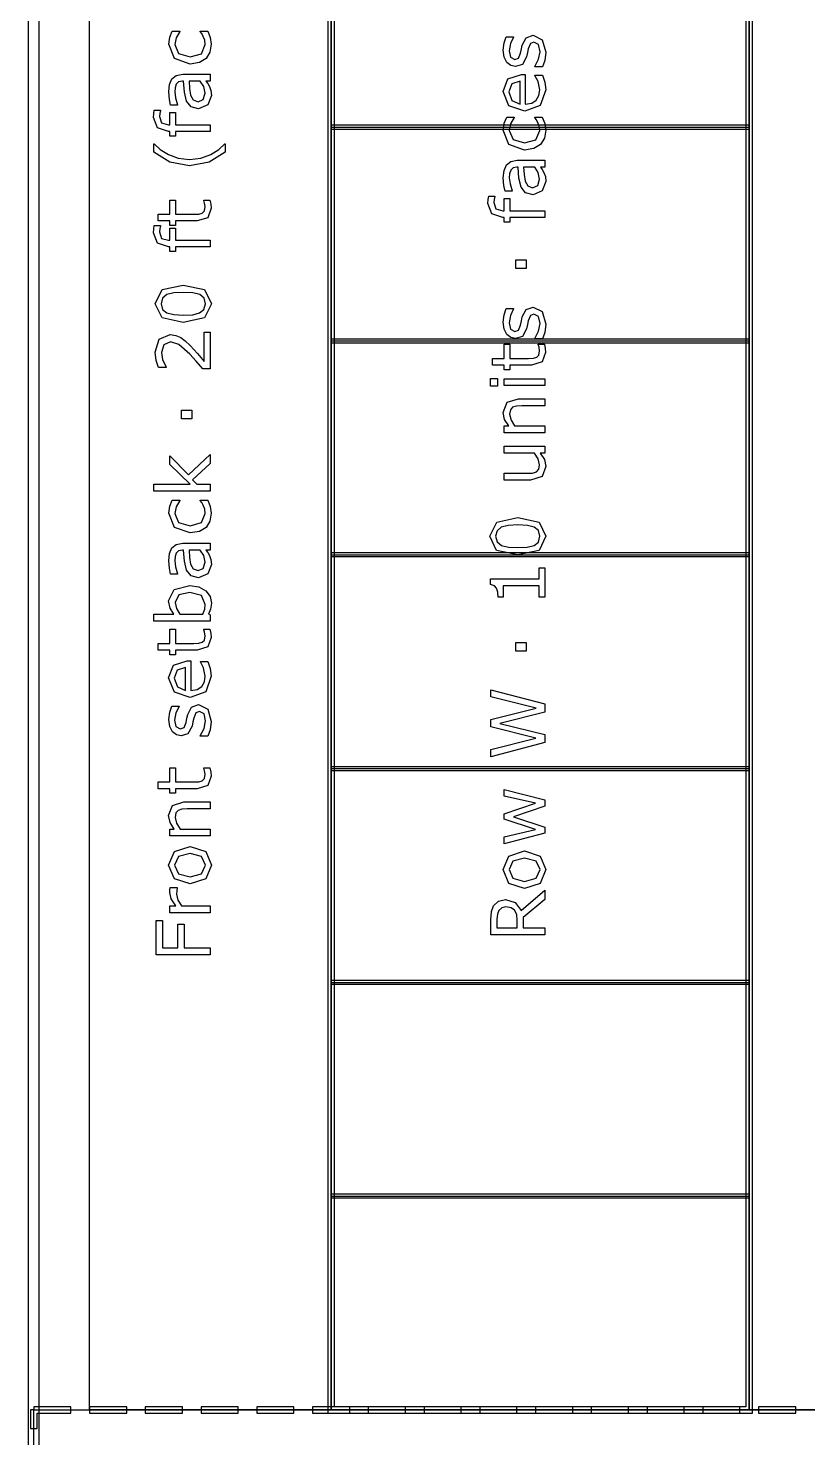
# Model space of a CAD drawing. Header units: inches. Extents: x -33163 to 19162, y -8858 to 30669.
# Drawn here: x 4029 to 4813, y 27523 to 28942 of the extents above; entities that cross this region are included whole.
import ezdxf

# ---------------------------------------------------------------- set-up
doc = ezdxf.new("R2010")
doc.units = ezdxf.units.IN
doc.layers.add('Layer 1', color=7, linetype='Continuous')
doc.layers.add('SOLID-2', color=253, linetype='Continuous')

# ---------------------------------------------------------------- blocks, each defined once
blk = doc.blocks.new('A$C0f725650')
at = {"layer": 'Layer 1', "color": 7}
for points in [[(22.100174, 276.383298), (22.100174, 156.739072), (81.684059, 156.739072), (81.684059, 276.383298), (22.100174, 276.383298)], [(22.417466, 276.066006), (81.366765, 276.066006), (81.366765, 157.056366), (22.417466, 157.056366), (22.417466, 276.066006)], [(30.632975, 269.437995), (30.632975, 208.398903), (42.724212, 208.398903), (42.724212, 269.437995), (30.632975, 269.437995)], [(30.725476, 269.345494), (42.631711, 269.345494), (42.631711, 208.491404), (30.725476, 208.491404), (30.725476, 269.345494)], [(30.817977, 269.252993), (42.53921, 269.252993), (42.53921, 208.583905), (30.817977, 208.583905), (30.817977, 269.252993)], [(22.25882, 208.491404), (81.525412, 208.491404), (81.525412, 164.306043), (22.25882, 164.306043), (22.25882, 208.491404)]]:
    blk.add_lwpolyline(points, close=True, dxfattribs=at)
for points in [[(23.846318, 269.345494), (30.725476, 269.345494), (30.725476, 208.491404), (23.846318, 208.491404), (23.846318, 269.345494)], [(42.631711, 269.345494), (47.658788, 269.345494), (47.658788, 208.491404), (42.631711, 208.491404), (42.631711, 269.345494)], [(42.631711, 269.345494), (52.685865, 269.345494), (52.685865, 208.491404), (42.631711, 208.491404), (42.631711, 269.345494)], [(27.213474, 247.737188), (27.285822, 247.552187), (27.311672, 247.367185), (27.275498, 247.137742), (27.163876, 246.958942), (26.975773, 246.842153), (26.710158, 246.800812), (26.265741, 246.955841), (26.104512, 247.367185), (26.132415, 247.561489), (26.20063, 247.737188), (26.416635, 247.737188), (26.416635, 247.726853), (26.310183, 247.542885), (26.272974, 247.358918), (26.384597, 247.097435), (26.710158, 247.002351), (27.031584, 247.095368), (27.143206, 247.358918), (27.127702, 247.478807), (27.087395, 247.588361), (27.041919, 247.667942), (26.999546, 247.726853), (26.999546, 247.737188), (27.213474, 247.737188)], [(36.478027, 247.624004), (36.737443, 247.492747), (36.838728, 247.136179), (36.808756, 246.900536), (36.741575, 246.721736), (36.523501, 246.721736), (36.523501, 246.732081), (36.634088, 246.93672), (36.674395, 247.152726), (36.633054, 247.353232), (36.502832, 247.425577), (36.399477, 247.386305), (36.339534, 247.235408), (36.317838, 247.126889), (36.290967, 247.005967), (36.173143, 246.789959), (35.980907, 246.726914), (35.846549, 246.755851), (35.733895, 246.84577), (35.657412, 246.992532), (35.628475, 247.193035), (35.654324, 247.401807), (35.7153, 247.578541), (35.92304, 247.578541), (35.92304, 247.568195), (35.831055, 247.387326), (35.792815, 247.178555), (35.834156, 246.99872), (35.955079, 246.925341), (36.062565, 246.969783), (36.121477, 247.110342), (36.146269, 247.23023), (36.168997, 247.341853), (36.275449, 247.550624), (36.478022, 247.624004), (36.478027, 247.624004)], [(27.285822, 246.509358), (27.285822, 246.316088), (27.162833, 246.316088), (27.212443, 246.245808), (27.262052, 246.161059), (27.301324, 246.049438), (27.31786, 245.901643), (27.214509, 245.63706), (26.950958, 245.52854), (26.739085, 245.584351), (26.610929, 245.745581), (26.547884, 245.998795), (26.523093, 246.316088), (26.493121, 246.316088), (26.383565, 246.292318), (26.315353, 246.226172), (26.283314, 246.126953), (26.275059, 246.00603), (26.295723, 245.835499), (26.353601, 245.641195), (26.353601, 245.630861), (26.156198, 245.630861), (26.122091, 245.795191), (26.103491, 246.007065), (26.124154, 246.218938), (26.192369, 246.376034), (26.315358, 246.475253), (26.502426, 246.509359), (27.285822, 246.509358)], [(36.25375, 246.504696), (36.25375, 245.654101), (36.439787, 245.686142), (36.568977, 245.773992), (36.643391, 245.901116), (36.668183, 246.064411), (36.621674, 246.301089), (36.528655, 246.471623), (36.528655, 246.481968), (36.740528, 246.481968), (36.809774, 246.281465), (36.83768, 246.066491), (36.68265, 245.617938), (36.240302, 245.456709), (35.790717, 245.610704), (35.624318, 246.017914), (35.760745, 246.377582), (36.148317, 246.504707), (36.25375, 246.504696)], [(27.001602, 246.316088), (26.680176, 246.316088), (26.69568, 246.106282), (26.725652, 245.916113), (26.800066, 245.780721), (26.937525, 245.729044), (27.087387, 245.788989), (27.136997, 245.971923), (27.097722, 246.158992), (27.001604, 246.316088), (27.001602, 246.316088)], [(36.104922, 246.315559), (35.868245, 246.238044), (35.784528, 246.007568), (35.876513, 245.758487), (36.104922, 245.654101), (36.104922, 246.315559)], [(25.865755, 245.489266), (25.865755, 245.478931), (25.847155, 245.395216), (25.836809, 245.304265), (25.892618, 245.122365), (26.09209, 245.066554), (26.131364, 245.066554), (26.131364, 245.41692), (26.294662, 245.41692), (26.294662, 245.072755), (27.285822, 245.072755), (27.285822, 244.878452), (26.29467, 244.878452), (26.29467, 244.747193), (26.131372, 244.747193), (26.131372, 244.878452), (26.093132, 244.878452), (25.777905, 244.980771), (25.667318, 245.276359), (25.673509, 245.393148), (25.687981, 245.489266), (25.865755, 245.489266)], [(36.738474, 245.289268), (36.810822, 245.104266), (36.836672, 244.919264), (36.800498, 244.689821), (36.688876, 244.511021), (36.500773, 244.394232), (36.235158, 244.352891), (35.790741, 244.50792), (35.629512, 244.919264), (35.657415, 245.113566), (35.72563, 245.289268), (35.941635, 245.289268), (35.941635, 245.278923), (35.835183, 245.094955), (35.797974, 244.910988), (35.909597, 244.649505), (36.235158, 244.554421), (36.556584, 244.647438), (36.668206, 244.910988), (36.652702, 245.030876), (36.612395, 245.140432), (36.566919, 245.220013), (36.524546, 245.278923), (36.524546, 245.289268), (36.738474, 245.289268)], [(30.725476, 245.056568), (30.725476, 244.951148), (42.631711, 244.951148), (42.631711, 245.056568), (30.725476, 245.056568)], [(30.725476, 245.003858), (42.631711, 245.003858)], [(27.711634, 244.524985), (27.711634, 244.288307), (27.253784, 244.004087), (26.694643, 243.902802), (26.135505, 244.004087), (25.677652, 244.288307), (25.677652, 244.524985), (25.687997, 244.524985), (25.862662, 244.364788), (26.092106, 244.224229), (26.37219, 244.122943), (26.694651, 244.084703), (27.018146, 244.12191), (27.297199, 244.224229), (27.526643, 244.365822), (27.701307, 244.524985), (27.711634, 244.524985)], [(36.810822, 244.061436), (36.810822, 243.868166), (36.687833, 243.868166), (36.737443, 243.797887), (36.787052, 243.713137), (36.826324, 243.601516), (36.84286, 243.453722), (36.739509, 243.189139), (36.475958, 243.080619), (36.264085, 243.136429), (36.135929, 243.297659), (36.072884, 243.550873), (36.048093, 243.868166), (36.018121, 243.868166), (35.908565, 243.844396), (35.840353, 243.77825), (35.808314, 243.679032), (35.800059, 243.558109), (35.820723, 243.387577), (35.878601, 243.193274), (35.878601, 243.18294), (35.681198, 243.18294), (35.647091, 243.34727), (35.628491, 243.559143), (35.649154, 243.771017), (35.717369, 243.928113), (35.840358, 244.027332), (36.027426, 244.061438), (36.810822, 244.061436)], [(36.526602, 243.868166), (36.205176, 243.868166), (36.22068, 243.65836), (36.250652, 243.468191), (36.325066, 243.332799), (36.462525, 243.281123), (36.612387, 243.341068), (36.661997, 243.524002), (36.622722, 243.71107), (36.526604, 243.868166), (36.526602, 243.868166)], [(27.275487, 242.928185), (27.299247, 242.808296), (27.30856, 242.693575), (27.213474, 242.424857), (26.908585, 242.332874), (26.29467, 242.332874), (26.29467, 242.201616), (26.131372, 242.201616), (26.131372, 242.332874), (25.799609, 242.332874), (25.799609, 242.527177), (26.131372, 242.527177), (26.131372, 242.928185), (26.29467, 242.928185), (26.29467, 242.527177), (26.820735, 242.527177), (26.963361, 242.531312), (27.058445, 242.560251), (27.119423, 242.622263), (27.138023, 242.744219), (27.124582, 242.843437), (27.100823, 242.917851), (27.100823, 242.928186), (27.275487, 242.928185)], [(35.390744, 243.041345), (35.390744, 243.03101), (35.372144, 242.947294), (35.361799, 242.856344), (35.417607, 242.674443), (35.617079, 242.618632), (35.656354, 242.618632), (35.656354, 242.968998), (35.819652, 242.968998), (35.819652, 242.624833), (36.810822, 242.624833), (36.810822, 242.43053), (35.81967, 242.43053), (35.81967, 242.299272), (35.656372, 242.299272), (35.656372, 242.43053), (35.618132, 242.43053), (35.302905, 242.532849), (35.192318, 242.828438), (35.198509, 242.945227), (35.212981, 243.041345), (35.390744, 243.041345)], [(25.865755, 242.20575), (25.865755, 242.195415), (25.847155, 242.111699), (25.836809, 242.020749), (25.892618, 241.838848), (26.09209, 241.783038), (26.131364, 241.783038), (26.131364, 242.133403), (26.294662, 242.133403), (26.294662, 241.789238), (27.285822, 241.789238), (27.285822, 241.594935), (26.29467, 241.594935), (26.29467, 241.463677), (26.131372, 241.463677), (26.131372, 241.594935), (26.093132, 241.594935), (25.777905, 241.697254), (25.667318, 241.992843), (25.673509, 242.109632), (25.687981, 242.20575), (25.865755, 242.20575)], [(36.28268, 241.22337), (36.28268, 240.976357), (35.990191, 240.976357), (35.990191, 241.22337), (36.28268, 241.22337)], [(26.515843, 240.509731), (27.12459, 240.379507), (27.31786, 239.977465), (27.121492, 239.572322), (26.517912, 239.445198), (25.912263, 239.574389), (25.715895, 239.977465), (25.915364, 240.381574), (26.515843, 240.509731), (26.515843, 240.509731)], [(26.985065, 240.237914), (26.788694, 240.286489), (26.515843, 240.299925), (26.242992, 240.286489), (26.046624, 240.23688), (25.926733, 240.137662), (25.886427, 239.977465), (25.926733, 239.816234), (26.04869, 239.715982), (26.248159, 239.667407), (26.517912, 239.655006), (26.787662, 239.666375), (26.981964, 239.714951), (27.104956, 239.811068), (27.147329, 239.977466), (27.107022, 240.138697), (26.985065, 240.237915), (26.985065, 240.237914)], [(36.478016, 239.883918), (36.737432, 239.752661), (36.838717, 239.396094), (36.808745, 239.160449), (36.741565, 238.981649), (36.52349, 238.981649), (36.52349, 238.991984), (36.634078, 239.196622), (36.674384, 239.412629), (36.633043, 239.613134), (36.502821, 239.68548), (36.399467, 239.646206), (36.339523, 239.495311), (36.317827, 239.386791), (36.290956, 239.265868), (36.173132, 239.049861), (35.980897, 238.986816), (35.846539, 239.015755), (35.733885, 239.105672), (35.657402, 239.252433), (35.628464, 239.452937), (35.654314, 239.661709), (35.71529, 239.838442), (35.92303, 239.838442), (35.92303, 239.828108), (35.831045, 239.647241), (35.792805, 239.438468), (35.834146, 239.258634), (35.955068, 239.185254), (36.062555, 239.229696), (36.121467, 239.370255), (36.146258, 239.490145), (36.168986, 239.601766), (36.275438, 239.810538), (36.478011, 239.883918), (36.478016, 239.883918)], [(27.285822, 239.166146), (27.285822, 238.12435), (27.069814, 238.12435), (26.88378, 238.341391), (26.698778, 238.544996), (26.393889, 238.816813), (26.148941, 238.890194), (25.961872, 238.810612), (25.89366, 238.590471), (25.926733, 238.386866), (26.028018, 238.172926), (26.028018, 238.162592), (25.810978, 238.162592), (25.744832, 238.357928), (25.71486, 238.59564), (25.829581, 238.966676), (26.138606, 239.101034), (26.302938, 239.078296), (26.446596, 239.013184), (26.572689, 238.918099), (26.710148, 238.786841), (26.920986, 238.558432), (27.109088, 238.33829), (27.109088, 239.166146), (27.285822, 239.166146)], [(30.725476, 238.971159), (30.725476, 238.865739), (42.631711, 238.865739), (42.631711, 238.971159), (30.725476, 238.971159)], [(30.725476, 238.918449), (42.631711, 238.918449)], [(36.800477, 238.824553), (36.824236, 238.704664), (36.83355, 238.589942), (36.738464, 238.321225), (36.433574, 238.229241), (35.81966, 238.229241), (35.81966, 238.097983), (35.656362, 238.097983), (35.656362, 238.229241), (35.324598, 238.229241), (35.324598, 238.423544), (35.656362, 238.423544), (35.656362, 238.824553), (35.81966, 238.824553), (35.81966, 238.423544), (36.345725, 238.423544), (36.488351, 238.42768), (36.583434, 238.456619), (36.644413, 238.51863), (36.663013, 238.640587), (36.649572, 238.739805), (36.625812, 238.814219), (36.625812, 238.824554), (36.800477, 238.824553)], [(35.463102, 237.853037), (35.463102, 237.633929), (35.261564, 237.633929), (35.261564, 237.853037), (35.463102, 237.853037)], [(36.810822, 237.840635), (36.810822, 237.646332), (35.656372, 237.646332), (35.656372, 237.840635), (36.810822, 237.840635)], [(36.810822, 237.270128), (36.810822, 237.075825), (36.153497, 237.075825), (36.004669, 237.066522), (35.895116, 237.032416), (35.831037, 236.958002), (35.809341, 236.831911), (35.848616, 236.665513), (35.948869, 236.499115), (36.810822, 236.499115), (36.810822, 236.304812), (35.656372, 236.304812), (35.656372, 236.499115), (35.784528, 236.499115), (35.666707, 236.687217), (35.624331, 236.886688), (35.736988, 237.171942), (36.061515, 237.270127), (36.810822, 237.270128)], [(26.757691, 236.95233), (26.757691, 236.705317), (26.465202, 236.705317), (26.465202, 236.95233), (26.757691, 236.95233)], [(27.285822, 235.686259), (27.285822, 235.429944), (26.780426, 234.966924), (26.900317, 234.840834), (27.285822, 234.840834), (27.285822, 234.646531), (25.677652, 234.646531), (25.677652, 234.840834), (26.709113, 234.840834), (26.131372, 235.402039), (26.131372, 235.646985), (26.664671, 235.110585), (27.285822, 235.686259)], [(36.810822, 235.922408), (36.810822, 235.728105), (36.682663, 235.728105), (36.801519, 235.540003), (36.84286, 235.341566), (36.732273, 235.058379), (36.405679, 234.957094), (35.656372, 234.957094), (35.656372, 235.151397), (36.313694, 235.151397), (36.464591, 235.159665), (36.571044, 235.194805), (36.637189, 235.267152), (36.657853, 235.396343), (36.618581, 235.560674), (36.518328, 235.728105), (35.656367, 235.728105), (35.656367, 235.922408), (36.810822, 235.922408)], [(27.213474, 234.389182), (27.285822, 234.204181), (27.311672, 234.01918), (27.275498, 233.789736), (27.163876, 233.610936), (26.975773, 233.494148), (26.710158, 233.452807), (26.265741, 233.607836), (26.104512, 234.01918), (26.132415, 234.213483), (26.20063, 234.389182), (26.416635, 234.389182), (26.416635, 234.378848), (26.310183, 234.19488), (26.272974, 234.010912), (26.384597, 233.74943), (26.710158, 233.654345), (27.031584, 233.747362), (27.143206, 234.010912), (27.127702, 234.130801), (27.087395, 234.240355), (27.041919, 234.319937), (26.999546, 234.378848), (26.999546, 234.389182), (27.213474, 234.389182)], [(36.040843, 233.890494), (36.64959, 233.760269), (36.84286, 233.358227), (36.646492, 232.953084), (36.042912, 232.82596), (35.437263, 232.955151), (35.240895, 233.358227), (35.440364, 233.762336), (36.040843, 233.890494), (36.040843, 233.890494)], [(36.510065, 233.618676), (36.313694, 233.667252), (36.040843, 233.680687), (35.767992, 233.667252), (35.571624, 233.617642), (35.451733, 233.518424), (35.411427, 233.358227), (35.451733, 233.196997), (35.57369, 233.096745), (35.773159, 233.048169), (36.042912, 233.035768), (36.312662, 233.047137), (36.506964, 233.095712), (36.629956, 233.191831), (36.672329, 233.358228), (36.632022, 233.519459), (36.510065, 233.618677), (36.510065, 233.618676)], [(27.285822, 233.161352), (27.285822, 232.968082), (27.162833, 232.968082), (27.212443, 232.897803), (27.262052, 232.813053), (27.301324, 232.701432), (27.31786, 232.553638), (27.214509, 232.289055), (26.950958, 232.180534), (26.739085, 232.236345), (26.610929, 232.397575), (26.547884, 232.650789), (26.523093, 232.968082), (26.493121, 232.968082), (26.383565, 232.944312), (26.315353, 232.878167), (26.283314, 232.778948), (26.275059, 232.658025), (26.295723, 232.487493), (26.353601, 232.29319), (26.353601, 232.282855), (26.156198, 232.282855), (26.122091, 232.447186), (26.103491, 232.659059), (26.124154, 232.870932), (26.192369, 233.028028), (26.315358, 233.127247), (26.502426, 233.161353), (27.285822, 233.161352)], [(27.001602, 232.968082), (26.680176, 232.968082), (26.69568, 232.758276), (26.725652, 232.568107), (26.800066, 232.432715), (26.937525, 232.381039), (27.087387, 232.440983), (27.136997, 232.623918), (27.097722, 232.810986), (27.001604, 232.968082), (27.001602, 232.968082)], [(30.725476, 232.88575), (30.725476, 232.78033), (42.631711, 232.78033), (42.631711, 232.88575), (30.725476, 232.88575)], [(30.725476, 232.83304), (42.631711, 232.83304)], [(36.810822, 232.459058), (36.810822, 231.626035), (36.653726, 231.626035), (36.653726, 231.946428), (35.622265, 231.946428), (35.622265, 231.626035), (35.481705, 231.626035), (35.47136, 231.765561), (35.439322, 231.878216), (35.374208, 231.95263), (35.266721, 231.984669), (35.266721, 232.144866), (36.653715, 232.144866), (36.653715, 232.459058), (36.810822, 232.459058)], [(26.699802, 231.961427), (26.96025, 231.920086), (27.154554, 231.810532), (27.277543, 231.649302), (27.31785, 231.456032), (27.29409, 231.284466), (27.232077, 231.139772), (27.285822, 231.12737), (27.285822, 230.945469), (25.677652, 230.945469), (25.677652, 231.139772), (26.252295, 231.139772), (26.142741, 231.313405), (26.099331, 231.52011), (26.256427, 231.842571), (26.699813, 231.961427), (26.699802, 231.961427)], [(26.704962, 231.760922), (26.391801, 231.69271), (26.284314, 231.472568), (26.321523, 231.301003), (26.415574, 231.139772), (27.077032, 231.139772), (27.128707, 231.281366), (27.14318, 231.416758), (27.03776, 231.668938), (26.704964, 231.760922), (26.704962, 231.760922)], [(27.275477, 230.710859), (27.299236, 230.59097), (27.30855, 230.476248), (27.213464, 230.207531), (26.908574, 230.115547), (26.29466, 230.115547), (26.29466, 229.984289), (26.131362, 229.984289), (26.131362, 230.115547), (25.799598, 230.115547), (25.799598, 230.30985), (26.131362, 230.30985), (26.131362, 230.710859), (26.29466, 230.710859), (26.29466, 230.30985), (26.820725, 230.30985), (26.963351, 230.313984), (27.058434, 230.342923), (27.119413, 230.404934), (27.138013, 230.526891), (27.124572, 230.626109), (27.100812, 230.700523), (27.100812, 230.710858), (27.275477, 230.710859)], [(36.282691, 230.333092), (36.282691, 230.086079), (35.990202, 230.086079), (35.990202, 230.333092), (36.282691, 230.333092)], [(26.72874, 229.816857), (26.72874, 228.966264), (26.914776, 228.998304), (27.043967, 229.086154), (27.118381, 229.213277), (27.143172, 229.376575), (27.096664, 229.613253), (27.003644, 229.783785), (27.003644, 229.79412), (27.215517, 229.79412), (27.284764, 229.593616), (27.312669, 229.378642), (27.157639, 228.930091), (26.715291, 228.768861), (26.265706, 228.922856), (26.099307, 229.330066), (26.235734, 229.689734), (26.623306, 229.816858), (26.72874, 229.816857)], [(26.579912, 229.627722), (26.343234, 229.550207), (26.259518, 229.319731), (26.351503, 229.070651), (26.579912, 228.966264), (26.579912, 229.627722)], [(35.271899, 228.985373), (36.810822, 228.585397), (36.810822, 228.354921), (35.533381, 228.031427), (36.810822, 227.715168), (36.810822, 227.489859), (35.271899, 227.082649), (35.271899, 227.292455), (36.551406, 227.615949), (35.271899, 227.934275), (35.271899, 228.142014), (36.56381, 228.463441), (35.271899, 228.784868), (35.271899, 228.985373)], [(26.953016, 228.572491), (27.212432, 228.441233), (27.313717, 228.084666), (27.283745, 227.849021), (27.216565, 227.670221), (26.99849, 227.670221), (26.99849, 227.680556), (27.109078, 227.885195), (27.149384, 228.101202), (27.108043, 228.301706), (26.977821, 228.374053), (26.874467, 228.334779), (26.814523, 228.183884), (26.792827, 228.075364), (26.765956, 227.954441), (26.648132, 227.738434), (26.455897, 227.675389), (26.321539, 227.704328), (26.208885, 227.794244), (26.132402, 227.941005), (26.103464, 228.14151), (26.129314, 228.350282), (26.19029, 228.527015), (26.39803, 228.527015), (26.39803, 228.51668), (26.306045, 228.335813), (26.267805, 228.12704), (26.309146, 227.947206), (26.430068, 227.873826), (26.537555, 227.918268), (26.596467, 228.058827), (26.621258, 228.178716), (26.643986, 228.290337), (26.750438, 228.49911), (26.953011, 228.57249), (26.953016, 228.572491)], [(27.275477, 226.768985), (27.299236, 226.649096), (27.30855, 226.534375), (27.213464, 226.265658), (26.908574, 226.173674), (26.29466, 226.173674), (26.29466, 226.042416), (26.131362, 226.042416), (26.131362, 226.173674), (25.799598, 226.173674), (25.799598, 226.367977), (26.131362, 226.367977), (26.131362, 226.768985), (26.29466, 226.768985), (26.29466, 226.367977), (26.820725, 226.367977), (26.963351, 226.372111), (27.058434, 226.40105), (27.119413, 226.463061), (27.138013, 226.585017), (27.124572, 226.684236), (27.100812, 226.75865), (27.100812, 226.768985), (27.275477, 226.768985)], [(30.725476, 226.800341), (30.725476, 226.694921), (42.631711, 226.694921), (42.631711, 226.800341), (30.725476, 226.800341)], [(30.725476, 226.747631), (42.631711, 226.747631)], [(35.656372, 226.154541), (36.810822, 225.853785), (36.810822, 225.673951), (35.920955, 225.377329), (36.810822, 225.082773), (36.810822, 224.903973), (35.656372, 224.600116), (35.656372, 224.802687), (36.550372, 225.014561), (35.656372, 225.302915), (35.656372, 225.463111), (36.550372, 225.7587), (35.656372, 225.959205), (35.656372, 226.154541)], [(27.285822, 225.795403), (27.285822, 225.601099), (26.628497, 225.601099), (26.479669, 225.591798), (26.370116, 225.557691), (26.306037, 225.483277), (26.284341, 225.357187), (26.323616, 225.190789), (26.423869, 225.024391), (27.285822, 225.024391), (27.285822, 224.830088), (26.131372, 224.830088), (26.131372, 225.024391), (26.259528, 225.024391), (26.141707, 225.212493), (26.099331, 225.411964), (26.211988, 225.697218), (26.536515, 225.795403), (27.285822, 225.795403)], [(26.709113, 224.529331), (27.154565, 224.384638), (27.31786, 223.997065), (27.154565, 223.607425), (26.709113, 223.463765), (26.263664, 223.607425), (26.099331, 223.997065), (26.263664, 224.384638), (26.709113, 224.529331), (26.709113, 224.529331)], [(26.709113, 224.328827), (26.376318, 224.240978), (26.266765, 223.997065), (26.376318, 223.751085), (26.709113, 223.664269), (27.03881, 223.752119), (27.15043, 223.997065), (27.039842, 224.239944), (26.709113, 224.328827), (26.709113, 224.328827)], [(36.234113, 224.401679), (36.679565, 224.256985), (36.84286, 223.869412), (36.679565, 223.479772), (36.234113, 223.336112), (35.788664, 223.479772), (35.624331, 223.869412), (35.788664, 224.256985), (36.234113, 224.401679), (36.234113, 224.401679)], [(36.234113, 224.201175), (35.901318, 224.113325), (35.791765, 223.869412), (35.901318, 223.623433), (36.234113, 223.536616), (36.56381, 223.624466), (36.67543, 223.869412), (36.564842, 224.112291), (36.234113, 224.201175), (36.234113, 224.201175)], [(26.343245, 223.362479), (26.343245, 223.352145), (26.328772, 223.267395), (26.323613, 223.171277), (26.36392, 222.997645), (26.466239, 222.836414), (27.285822, 222.836414), (27.285822, 222.642111), (26.131372, 222.642111), (26.131372, 222.836414), (26.301904, 222.836414), (26.170647, 223.040019), (26.131372, 223.220887), (26.134468, 223.294267), (26.143781, 223.36248), (26.343245, 223.362479)], [(36.810822, 223.286503), (36.810822, 223.020886), (36.198974, 222.50619), (36.198974, 222.217836), (36.810822, 222.217836), (36.810822, 222.013197), (35.271899, 222.013197), (35.271899, 222.444178), (35.290499, 222.676722), (35.354576, 222.844153), (35.487902, 222.974378), (35.690472, 223.02192), (35.969525, 222.938204), (36.13799, 222.707728), (36.810822, 223.286503)], [(35.704947, 222.80798), (35.58816, 222.78421), (35.501343, 222.707729), (35.460001, 222.602309), (35.447592, 222.458649), (35.447592, 222.217837), (36.028434, 222.217837), (36.028434, 222.424542), (36.011898, 222.594041), (35.947818, 222.71703), (35.8486, 222.785243), (35.704939, 222.807981), (35.704947, 222.80798)], [(25.9288, 222.424036), (25.9288, 221.64579), (26.362882, 221.64579), (26.362882, 222.314483), (26.544783, 222.314483), (26.544783, 221.64579), (27.285822, 221.64579), (27.285822, 221.441152), (25.746899, 221.441152), (25.746899, 222.424036), (25.9288, 222.424036)], [(30.725476, 220.714932), (30.725476, 220.609512), (42.631711, 220.609512), (42.631711, 220.714932), (30.725476, 220.714932)], [(30.725476, 220.662222), (42.631711, 220.662222)], [(30.725476, 214.629523), (30.725476, 214.524103), (42.631711, 214.524103), (42.631711, 214.629523), (30.725476, 214.629523)], [(30.725476, 214.576813), (42.631711, 214.576813)], [(22.25882, 208.583905), (22.25882, 208.491404), (22.166319, 208.491404), (22.166319, 207.962238), (22.351321, 207.962238), (22.351321, 208.398903), (23.317152, 208.398903), (23.317152, 208.583905), (22.25882, 208.583905)], [(23.846318, 208.583905), (23.846318, 208.398903), (24.90465, 208.398903), (24.90465, 208.583905), (23.846318, 208.583905)], [(25.433816, 208.583905), (25.433816, 208.398903), (26.492148, 208.398903), (26.492148, 208.583905), (25.433816, 208.583905)], [(27.021314, 208.583905), (27.021314, 208.398903), (28.079646, 208.398903), (28.079646, 208.583905), (27.021314, 208.583905)], [(28.608812, 208.583905), (28.608812, 208.398903), (29.667144, 208.398903), (29.667144, 208.583905), (28.608812, 208.583905)], [(30.19631, 208.583905), (30.19631, 208.398903), (31.254642, 208.398903), (31.254642, 208.583905), (30.19631, 208.583905)], [(31.783808, 208.583905), (31.783808, 208.398903), (32.84214, 208.398903), (32.84214, 208.583905), (31.783808, 208.583905)], [(33.371306, 208.583905), (33.371306, 208.398903), (34.429638, 208.398903), (34.429638, 208.583905), (33.371306, 208.583905)], [(34.958804, 208.583905), (34.958804, 208.398903), (36.017136, 208.398903), (36.017136, 208.583905), (34.958804, 208.583905)], [(36.546302, 208.583905), (36.546302, 208.398903), (37.604634, 208.398903), (37.604634, 208.583905), (36.546302, 208.583905)], [(38.1338, 208.583905), (38.1338, 208.398903), (39.192132, 208.398903), (39.192132, 208.583905), (38.1338, 208.583905)], [(39.721298, 208.583905), (39.721298, 208.398903), (40.77963, 208.398903), (40.77963, 208.583905), (39.721298, 208.583905)], [(41.308796, 208.583905), (41.308796, 208.398903), (42.367128, 208.398903), (42.367128, 208.583905), (41.308796, 208.583905)], [(42.896294, 208.583905), (42.896294, 208.398903), (43.954626, 208.398903), (43.954626, 208.583905), (42.896294, 208.583905)]]:
    blk.add_lwpolyline(points, dxfattribs=at)

msp = doc.modelspace()

# ---------------------------------------------------------------- block references
at = {"layer": 'SOLID-2', "xscale": 35.3548193792485, "yscale": 35.3548193792485, "zscale": 35.3548193792485}
msp.add_blockref('A$C0f725650', (3247.20147, 20180.01122), dxfattribs=at)

doc.saveas('drawing.dxf')
